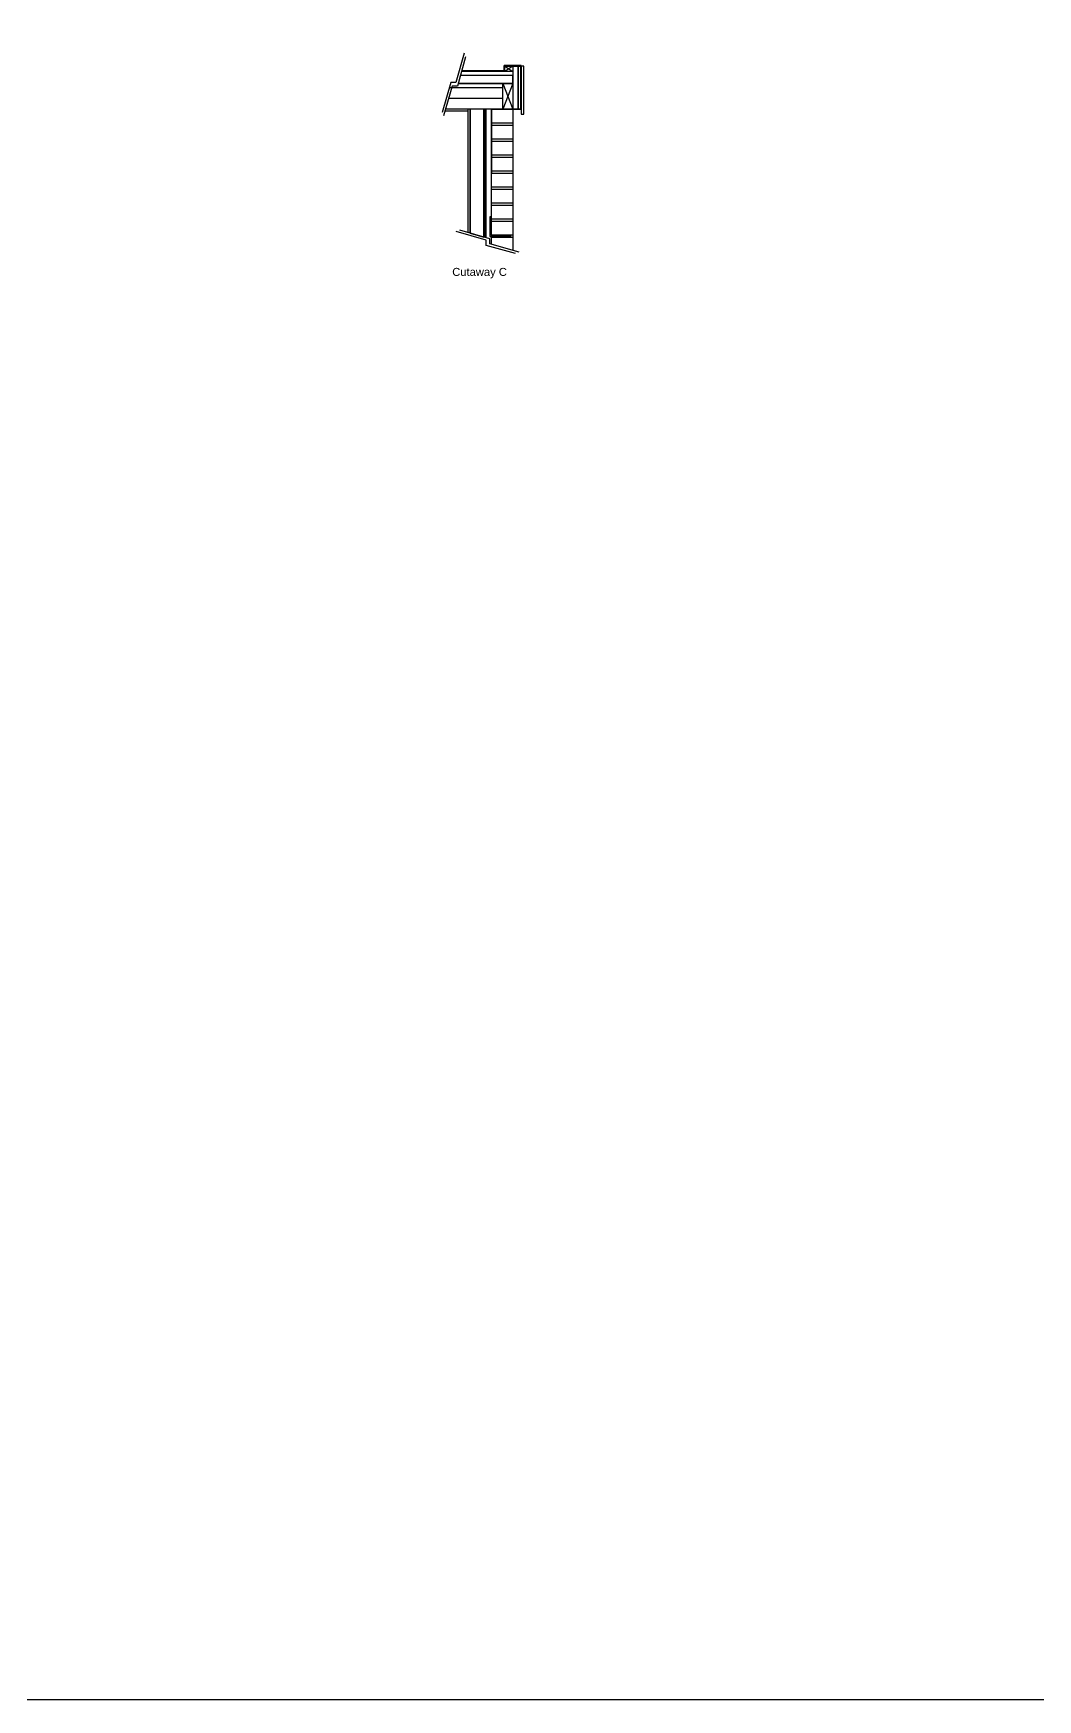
# Model space of a CAD drawing. Header units: millimetres. Extents: x -11841 to 102307, y -68819 to 40378.
# Drawn here: x 40108 to 49522, y -14221 to 1399 of the extents above; entities that cross this region are included whole.
import ezdxf

# ---------------------------------------------------------------- set-up
doc = ezdxf.new("R2010")
doc.units = ezdxf.units.MM
doc.layers.add('Border', color=7, linetype='Continuous', plot=False)
doc.styles.get("Standard").update_dxf_attribs({"font": 'Arial.ttf'})
doc.linetypes.add('BATTING', pattern='A,0.00254,-2.54,[134,ltypeshp.shx,S=2.54,R=0,X=-2.54,Y=0],-5.08,[134,ltypeshp.shx,S=2.54,R=180,X=2.54,Y=0],-2.54', length=10.16254)

msp = doc.modelspace()

# ---------------------------------------------------------------- linework, layer by layer
for p, q in [((44144.79077448868, 1213.771307414608), (44069.47309858122, 938.9506735607063)), ((44157.97127267814, 1179.88926966655), (44082.65359677069, 905.0686358126475)), ((44682.13311105917, 1096.371537128558), (44522.13311105916, 1096.371537128558)), ((44522.13311105917, 1046.371537128558), (44522.13311105916, 1096.371537128558)), ((44682.13311105916, 1096.371537128558), (44682.13311105917, 641.371537128558)), ((44020.51684169416, 938.9506735607063), (43940.10145471518, 658.5088915031574)), ((44069.47309858122, 938.9506735607063), (44020.51684169416, 938.9506735607063)), ((44603.13311105917, 1005.371537128558), (44110.1427314399, 1005.371537128558)), ((44603.13311105917, 1041.371537128558), (44120.00893506023, 1041.371537128558)), ((44522.13311105917, 1046.371537128558), (44121.37924111861, 1046.371537128558)), ((44527.13311105917, 1091.371537128558), (44603.13311105917, 1091.371537128558)), ((44527.13311105917, 1041.371537128558), (44527.13311105917, 1091.371537128558)), ((44527.13311105917, 1091.371537128558), (44603.13311105917, 1041.371537128558)), ((44603.13311105917, 1091.371537128558), (44527.13311105917, 1041.371537128558)), ((44603.13311105917, 1041.371537128558), (44527.13311105917, 1041.371537128558)), ((44603.13311105917, 1091.371537128558), (44603.13311105917, 1041.371537128558)), ((44603.13311105917, 1091.371537128558), (44653.13311105917, 1091.371537128558)), ((44603.13311105917, 1041.371537128558), (44603.13311105917, 1005.371537128558)), ((44603.13311105917, 1005.371537128558), (44603.13311105917, 929.371537128558)), ((44653.13311105917, 1091.371537128558), (44653.13311105917, 689.371537128558)), ((44653.13311105917, 1091.371537128558), (44677.13311105917, 1091.371537128558)), ((44677.13311105917, 1091.371537128558), (44677.13311105917, 689.371537128558)), ((44706.13311105917, 1091.371537128558), (44682.13311105916, 1091.371537128558)), ((44706.13311105917, 641.371537128558), (44706.13311105917, 1091.371537128558)), ((44033.69733988363, 905.0686358126475), (43953.28195290465, 624.6268537550986)), ((44509.13311105917, 889.371537128558), (44006.30025309234, 889.3715371285581)), ((44082.65359677069, 905.0686358126475), (44033.69733988363, 905.0686358126475)), ((44603.13311105917, 929.371537128558), (44090.11544815343, 929.371537128558)), ((44509.13311105917, 689.371537128558), (44509.13311105917, 929.371537128558)), ((44509.13311105917, 929.371537128558), (44603.13311105917, 689.371537128558)), ((44603.13311105917, 929.371537128558), (44509.13311105917, 689.371537128558)), ((44603.13311105917, 929.371537128558), (44603.13311105917, 689.371537128558)), ((44183.13311105917, 669.371537128558), (43966.11228439923, 669.371537128558)), ((44509.13311105917, 689.371537128558), (43971.8471921144, 689.371537128558)), ((44203.13311105917, 689.371537128558), (44183.13311105917, 689.371537128558)), ((44183.13311105918, -468.1793452864035), (44183.13311105917, 689.371537128558)), ((44403.13311105917, 689.371537128558), (44203.13311105917, 689.371537128558)), ((44203.13311105917, -473.9142530015788), (44203.13311105917, 689.371537128558)), ((44329.13311105918, -510.0441716071919), (44329.13311105918, 689.371537128558)), ((44353.13311105917, -516.9260608654004), (44353.13311105917, 689.371537128558)), ((44403.13311105917, 559.371537128558), (44403.13311105917, 689.371537128558)), ((44403.13311105917, 689.371537128558), (44603.13311105917, 689.371537128558)), ((44403.13311105917, 689.371537128558), (44403.13311105917, 559.371537128558)), ((44603.13311105917, 689.371537128558), (44509.13311105917, 689.371537128558)), ((44653.13311105917, 689.371537128558), (44603.13311105917, 689.371537128558)), ((44603.13311105917, 689.371537128558), (44603.13311105917, 559.371537128558)), ((44677.13311105917, 689.371537128558), (44653.13311105917, 689.371537128558)), ((44682.13311105917, 641.371537128558), (44706.13311105917, 641.371537128558)), ((44403.13311105917, 539.371537128558), (44403.13311105917, 559.371537128558)), ((44403.13311105917, 559.371537128558), (44603.13311105917, 559.371537128558)), ((44403.13311105917, 559.371537128558), (44403.13311105917, 539.371537128558)), ((44403.13311105917, 409.371537128558), (44403.13311105917, 539.371537128558)), ((44403.13311105917, 539.371537128558), (44603.13311105917, 539.371537128558)), ((44403.13311105917, 539.371537128558), (44403.13311105917, 409.371537128558)), ((44603.13311105917, 559.371537128558), (44603.13311105917, 539.371537128558)), ((44603.13311105917, 539.371537128558), (44603.13311105917, 409.371537128558)), ((44403.13311105917, 389.371537128558), (44403.13311105917, 409.371537128558)), ((44403.13311105917, 409.371537128558), (44603.13311105917, 409.371537128558)), ((44403.13311105917, 409.371537128558), (44403.13311105917, 389.371537128558)), ((44403.13311105917, 259.371537128558), (44403.13311105917, 389.371537128558)), ((44403.13311105917, 389.371537128558), (44603.13311105917, 389.371537128558)), ((44403.13311105917, 389.371537128558), (44403.13311105917, 259.371537128558)), ((44603.13311105917, 409.371537128558), (44603.13311105917, 389.371537128558)), ((44603.13311105917, 389.371537128558), (44603.13311105917, 259.371537128558)), ((44403.13311105917, 239.371537128558), (44403.13311105917, 259.371537128558)), ((44403.13311105917, 259.371537128558), (44603.13311105917, 259.371537128558)), ((44403.13311105917, 259.371537128558), (44403.13311105917, 239.371537128558)), ((44403.13311105917, 109.371537128558), (44403.13311105917, 239.371537128558)), ((44403.13311105917, 239.371537128558), (44603.13311105917, 239.371537128558)), ((44403.13311105917, 239.371537128558), (44403.13311105917, 109.371537128558)), ((44603.13311105917, 259.371537128558), (44603.13311105917, 239.371537128558)), ((44603.13311105917, 239.371537128558), (44603.13311105917, 109.371537128558)), ((44403.13311105917, 89.37153712855797), (44403.13311105917, 109.371537128558)), ((44403.13311105917, 109.371537128558), (44603.13311105917, 109.371537128558)), ((44403.13311105917, 109.371537128558), (44403.13311105917, 89.37153712855797)), ((44403.13311105917, -40.62846287144203), (44403.13311105917, 89.37153712855797)), ((44403.13311105917, 89.37153712855797), (44603.13311105917, 89.37153712855797)), ((44603.13311105917, 109.371537128558), (44603.13311105917, 89.37153712855797)), ((44603.13311105917, 89.37153712855797), (44603.13311105917, -40.62846287144203)), ((44403.13311105917, -60.62846287144203), (44403.13311105917, -40.62846287144203)), ((44403.13311105917, -40.62846287144203), (44603.13311105917, -40.62846287144203)), ((44403.13311105917, -190.628462871442), (44403.13311105917, -60.62846287144203)), ((44403.13311105917, -60.62846287144203), (44603.13311105917, -60.62846287144203)), ((44603.13311105917, -40.62846287144203), (44603.13311105917, -60.62846287144203)), ((44603.13311105917, -60.62846287144203), (44603.13311105917, -190.628462871442)), ((44403.13311105917, -210.628462871442), (44403.13311105917, -190.628462871442)), ((44403.13311105917, -190.628462871442), (44603.13311105917, -190.628462871442)), ((44403.13311105917, -340.628462871442), (44403.13311105917, -210.628462871442)), ((44403.13311105917, -210.628462871442), (44603.13311105917, -210.628462871442)), ((44603.13311105917, -190.628462871442), (44603.13311105917, -210.628462871442)), ((44603.13311105917, -210.628462871442), (44603.13311105917, -340.628462871442)), ((44352.82859551383, -539.7347586117103), (44072.38681345628, -459.3193716327296)), ((44386.71063326189, -526.5542604222428), (44106.26885120434, -446.1388734432621)), ((44403.13311105917, -360.628462871442), (44403.13311105917, -340.628462871442)), ((44403.13311105917, -340.628462871442), (44603.13311105917, -340.628462871442)), ((44403.13311105917, -490.628462871442), (44403.13311105917, -360.628462871442)), ((44403.13311105917, -360.628462871442), (44603.13311105917, -360.628462871442)), ((44603.13311105917, -340.628462871442), (44603.13311105917, -360.628462871442)), ((44603.13311105917, -360.628462871442), (44603.13311105917, -490.628462871442)), ((44352.82859551383, -588.6910154987709), (44352.82859551383, -539.7347586117103)), ((44627.64922936773, -664.0086914062267), (44352.82859551383, -588.6910154987709)), ((44386.71063326189, -575.5105173093034), (44386.71063326189, -526.5542604222428)), ((44661.53126711579, -650.8281932167592), (44386.71063326189, -575.5105173093034)), ((44403.13311105917, -490.628462871442), (44603.13311105917, -490.628462871442)), ((44403.13311105917, -490.628462871442), (44403.13311105917, -495.628462871442)), ((44403.13311105917, -510.628462871442), (44403.13311105917, -505.628462871442)), ((44403.13311105917, -580.0112814731428), (44403.13311105917, -510.628462871442)), ((44403.13311105917, -510.628462871442), (44603.13311105917, -510.628462871442)), ((44603.13311105917, -490.628462871442), (44603.13311105917, -510.628462871442)), ((44603.13311105917, -510.628462871442), (44603.13311105917, -634.8235238082639))]:
    msp.add_line(p, q)
at = {"linetype": 'BATTING', "ltscale": 0.5}
msp.add_line((44509.13311105917, 789.371537128558), (44000.52173069029, 789.3715371285581), dxfattribs=at)
at = {"linetype": 'BATTING', "ltscale": 0.58}
msp.add_line((44329.13311105918, 689.371537128558), (44353.13311105917, 689.371537128558), dxfattribs=at)
at = {"linetype": 'BATTING', "ltscale": 0.05}
msp.add_line((44341.13311105917, 689.371537128558), (44341.13311105917, -513.4851162362929), dxfattribs=at)
for points in [[(44603.13311105917, 1005.371537128558), (44110.1427314399, 1005.371537128558), (44089.31407935256, 929.371537128558), (44603.13311105917, 929.371537128558), (44603.13311105917, 1005.371537128558)], [(44653.13311105917, 1091.371537128558), (44603.13311105917, 1091.371537128558), (44603.13311105917, 1041.371537128558), (44603.13311105917, 1005.371537128558), (44603.13311105917, 929.371537128558), (44603.13311105917, 689.371537128558), (44653.13311105917, 689.371537128558), (44653.13311105917, 1091.371537128558)], [(44677.13311105917, 1091.371537128558), (44653.13311105917, 1091.371537128558), (44653.13311105917, 689.371537128558), (44677.13311105917, 689.371537128558), (44677.13311105917, 1091.371537128558)], [(44706.13311105917, 1091.371537128558), (44682.13311105916, 1091.371537128558), (44682.13311105917, 641.371537128558), (44706.13311105917, 641.371537128558), (44706.13311105917, 1091.371537128558)], [(44329.13311105918, 689.371537128558), (44203.13311105917, 689.371537128558), (44203.13311105917, -473.9142530015779), (44329.13311105918, -510.0441716071909), (44329.13311105918, 689.371537128558)], [(44585.13311105917, -495.628462871442), (44398.13311105917, -495.628462871442), (44398.13311105917, -319.628462871442), (44388.13311105917, -319.628462871442), (44388.13311105917, -505.628462871442), (44585.13311105917, -505.628462871442)]]:
    msp.add_lwpolyline(points, close=True)
at = {"layer": 'Border'}
msp.add_lwpolyline([(28999.17824389751, 13078.62544833041), (69839.54097404932, 13078.62544833041), (69839.54097404932, -14220.58138504619), (28999.17824389751, -14220.58138504619)], close=True, dxfattribs=at)

# ---------------------------------------------------------------- texts
at = {"insert": (44034.53697239619, -799.7621022956246), "char_height": 75, "attachment_point": 1}
msp.add_mtext_dynamic_manual_height_columns('Cutaway C', width=741.991974104254, gutter_width=12.5, heights=[150.5114458600333], dxfattribs=at)

doc.saveas('drawing.dxf')
